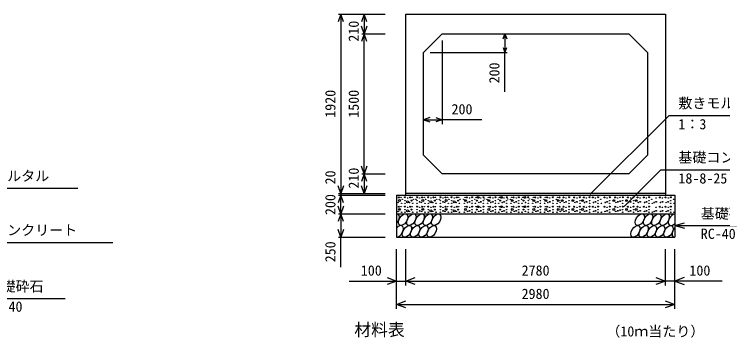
# Model space of a CAD drawing. Units: millimetres, scale not verified. Extents: x -100800 to 100800, y -35640 to 35640.
# Drawn here: x 52853 to 60444, y 14342 to 17810 of the extents above; entities that cross this region are included whole.
import ezdxf
from ezdxf.enums import TextEntityAlignment as Align

# ---------------------------------------------------------------- set-up
doc = ezdxf.new("R2010")
doc.units = ezdxf.units.MM
doc.header["$LTSCALE"] = 120
for name, color, linetype, lineweight in [('0-0_DIM', 7, 'Continuous', 25), ('0-2_HATCH', 6, 'Continuous', 25), ('0-5_OUTLINE', 3, 'Continuous', 25), ('0-7_TXT', 7, 'Continuous', 25)]:
    doc.layers.add(name, color=color, linetype=linetype, lineweight=lineweight)
doc.styles.add('ＭＳ ゴシック', font='')
doc.styles.get('ＭＳ ゴシック').set_extended_font_data('MS Gothic')

msp = doc.modelspace()

# ---------------------------------------------------------------- linework, layer by layer
at = {"layer": '0-0_DIM'}
for p, q in [((56329, 17810.3), (56829.1, 17810.3)), ((56353, 17810.3), (56353, 15890.3)), ((56603, 17810.3), (56603, 17600.3)), ((56579, 17600.3), (56829.1, 17600.3)), ((56603, 16100.3), (56603, 17600.3)), ((58109.5, 17600.3), (58109.5, 17400.3)), ((57439.1, 17528.3), (57439.1, 16631.7)), ((57311.1, 17400.3), (58133.5, 17400.3)), ((58109.5, 16979.5), (58109.5, 17400.3)), ((59869, 16724.2), (59024.9, 15880.2)), ((59869, 16724.2), (61174.7, 16724.2)), ((57239.1, 16679.7), (57439.1, 16679.7)), ((57863.2, 16679.7), (57439.1, 16679.7)), ((56579, 16100.3), (56829.1, 16100.3)), ((56603, 16100.3), (56603, 15890.3)), ((59781.3, 16143.1), (59388.5, 15750.3)), ((59781.3, 16143.1), (61550.3, 16143.1)), ((52229, 15944.2), (53534.7, 15944.2)), ((56329, 15890.3), (56829.1, 15890.3)), ((56329, 15870.3), (56829.1, 15870.3)), ((56353, 15890.3), (56353, 15870.3)), ((56353, 15670.3), (56353, 15870.3)), ((56329, 15670.3), (56829.1, 15670.3)), ((56353, 15670.3), (56353, 15420.3)), ((59929.1, 15545.3), (60033.4, 15573.3)), ((59929.1, 15545.3), (61038, 15545.3)), ((59929.1, 15545.3), (60033.4, 15517.3)), ((56329, 15420.3), (56829.1, 15420.3)), ((56353, 15098.2), (56353, 15420.3)), ((52141.3, 15363.1), (53910.3, 15363.1)), ((56949.1, 14653.1), (56949.1, 15292.7)), ((57049.1, 14903.1), (57049.1, 15292.7)), ((59829.1, 14903.1), (59829.1, 15292.7)), ((59929.1, 14653.1), (59929.1, 15292.7)), ((56441.1, 14951.1), (56949.1, 14951.1)), ((56949.1, 14951.1), (57049.1, 14951.1)), ((57049.1, 14951.1), (59829.1, 14951.1)), ((52289.1, 14765.3), (53398, 14765.3)), ((56949.1, 14701.1), (59929.1, 14701.1))]:
    msp.add_line(p, q, dxfattribs=at)
for points in [[(56382.6, 17729.1), (56353, 17810.3), (56323.5, 17729.1)], [(56632.6, 17729.1), (56603, 17810.3), (56573.5, 17729.1)], [(56632.6, 17681.5), (56603, 17600.3), (56573.5, 17681.5)], [(56632.6, 17519.1), (56603, 17600.3), (56573.5, 17519.1)], [(58089.8, 17546.2), (58109.5, 17600.3), (58129.2, 17546.2)], [(58089.8, 17454.4), (58109.5, 17400.3), (58129.2, 17454.4)], [(57306.8, 16704.3), (57239.1, 16679.7), (57306.8, 16655)], [(57371.4, 16704.3), (57439.1, 16679.7), (57371.4, 16655)], [(56632.6, 16181.5), (56603, 16100.3), (56573.5, 16181.5)], [(56632.6, 16019.1), (56603, 16100.3), (56573.5, 16019.1)], [(56382.6, 15971.5), (56353, 15890.3), (56323.5, 15971.5)], [(56632.6, 15971.5), (56603, 15890.3), (56573.5, 15971.5)], [(56382.6, 15789.1), (56353, 15870.3), (56323.5, 15789.1)], [(56382.6, 15751.5), (56353, 15670.3), (56323.5, 15751.5)], [(56382.6, 15589.1), (56353, 15670.3), (56323.5, 15589.1)], [(56382.6, 15501.5), (56353, 15420.3), (56323.5, 15501.5)], [(56847.6, 14988), (56949.1, 14951.1), (56847.6, 14914.1)], [(57150.6, 14914.1), (57049.1, 14951.1), (57150.6, 14988)], [(59727.6, 14988), (59829.1, 14951.1), (59727.6, 14914.1)], [(60030.6, 14988), (59929.1, 14951.1), (60030.6, 14914.1)], [(60437.1, 14951.1), (59929.1, 14951.1), (59829.1, 14951.1)], [(57050.6, 14664.1), (56949.1, 14701.1), (57050.6, 14738)], [(59827.6, 14738), (59929.1, 14701.1), (59827.6, 14664.1)]]:
    msp.add_lwpolyline(points, dxfattribs=at)
at = {"layer": '0-2_HATCH'}
for centre, radius in [((56968.1, 15792.3), 2.5), ((56975.1, 15847.5), 5), ((56981.7, 15814.5), 10), ((56996.2, 15847.5), 2.5), ((57010.2, 15826.5), 2.5), ((57039.1, 15848.4), 5), ((57039.1, 15812.5), 2.5), ((57067.1, 15799.3), 10), ((57067.1, 15840.5), 2.5), ((57088.1, 15792.3), 2.5), ((57095.1, 15847.5), 5), ((57109.2, 15812.5), 5), ((57116.2, 15847.5), 2.5), ((57130.2, 15826.5), 2.5), ((57156.7, 15825.6), 2.5), ((57169.1, 15848.4), 5), ((57169.1, 15812.5), 2.5), ((57197.1, 15799.3), 5), ((57197.1, 15840.5), 2.5), ((57218.1, 15792.3), 2.5), ((57225.1, 15847.5), 5), ((57231.7, 15814.5), 10), ((57246.2, 15847.5), 2.5), ((57260.2, 15826.5), 2.5), ((57289.1, 15848.4), 5), ((57289.1, 15812.5), 2.5), ((57317.1, 15799.3), 10), ((57317.1, 15840.5), 2.5), ((57338.1, 15792.3), 2.5), ((57345.1, 15847.5), 5), ((57359.2, 15812.5), 5), ((57366.2, 15847.5), 2.5), ((57380.2, 15826.5), 2.5), ((57406.7, 15825.6), 2.5), ((57419.1, 15848.4), 5), ((57419.1, 15812.5), 2.5), ((57447.1, 15799.3), 5), ((57447.1, 15840.5), 2.5), ((57468.1, 15792.3), 2.5), ((57475.1, 15847.5), 5), ((57481.7, 15814.5), 10), ((57496.2, 15847.5), 2.5), ((57510.2, 15826.5), 2.5), ((57539.1, 15848.4), 5), ((57539.1, 15812.5), 2.5), ((57567.1, 15799.3), 10), ((57567.1, 15840.5), 2.5), ((57588.1, 15792.3), 2.5), ((57595.1, 15847.5), 5), ((57609.2, 15812.5), 5), ((57616.2, 15847.5), 2.5), ((57630.2, 15826.5), 2.5), ((57668, 15826.5), 2.5), ((57689, 15812.5), 10), ((57682, 15847.5), 2.5), ((57703.1, 15847.5), 5), ((57710.1, 15792.3), 2.5), ((57731.1, 15799.3), 5), ((57731.1, 15840.5), 2.5), ((57759.1, 15848.4), 5), ((57759.1, 15812.5), 2.5), ((57788, 15826.5), 2.5), ((57802, 15847.5), 2.5), ((57809, 15812.5), 5), ((57823.1, 15847.5), 10), ((57830.1, 15792.3), 2.5), ((57851.1, 15799.3), 5), ((57851.1, 15840.5), 2.5), ((57879.1, 15848.4), 5), ((57879.1, 15812.5), 2.5), ((57890.5, 15830.8), 2.5), ((57918, 15826.5), 2.5), ((57939, 15812.5), 10), ((57932, 15847.5), 2.5), ((57953.1, 15847.5), 5), ((57960.1, 15792.3), 2.5), ((57981.1, 15799.3), 5), ((57981.1, 15840.5), 2.5), ((58009.1, 15848.4), 5), ((58009.1, 15812.5), 2.5), ((58038, 15826.5), 2.5), ((58052, 15847.5), 2.5), ((58059, 15812.5), 5), ((58073.1, 15847.5), 10), ((58080.1, 15792.3), 2.5), ((58101.1, 15799.3), 5), ((58101.1, 15840.5), 2.5), ((58129.1, 15848.4), 5), ((58129.1, 15812.5), 2.5), ((58140.5, 15830.8), 2.5), ((58168, 15826.5), 2.5), ((58189, 15812.5), 10), ((58182, 15847.5), 2.5), ((58203.1, 15847.5), 5), ((58210.1, 15792.3), 2.5), ((58231.1, 15799.3), 5), ((58231.1, 15840.5), 2.5), ((58259.1, 15848.4), 5), ((58259.1, 15812.5), 2.5), ((58288, 15826.5), 2.5), ((58302, 15847.5), 2.5), ((58309, 15812.5), 5), ((58323.1, 15847.5), 10), ((58330.1, 15792.3), 2.5), ((58361, 15848.4), 5), ((58361, 15812.5), 2.5), ((58372.3, 15830.8), 2.5), ((58399.8, 15826.5), 2.5), ((58420.9, 15812.5), 10), ((58413.9, 15847.5), 2.5), ((58434.9, 15847.5), 5), ((58441.9, 15792.3), 2.5), ((58462.9, 15799.3), 5), ((58462.9, 15840.5), 2.5), ((58491, 15848.4), 5), ((58491, 15812.5), 2.5), ((58527.9, 15826.5), 2.5), ((58548.9, 15812.5), 10), ((58541.9, 15847.5), 2.5), ((58562.9, 15847.5), 5), ((58570, 15792.3), 2.5), ((58591, 15799.3), 5), ((58591, 15840.5), 2.5), ((58623.9, 15848.4), 5), ((58623.9, 15812.5), 2.5), ((58660.8, 15826.5), 2.5), ((58681.9, 15812.5), 10), ((58674.8, 15847.5), 2.5), ((58695.9, 15847.5), 5), ((58702.9, 15792.3), 2.5), ((58722.5, 15812.5), 10), ((58736.5, 15847.5), 5), ((58743.6, 15792.3), 2.5), ((58764.6, 15799.3), 5), ((58764.6, 15840.5), 2.5), ((58797.5, 15848.4), 5), ((58797.5, 15812.5), 2.5), ((58839.4, 15812.5), 10), ((58853.4, 15847.5), 5), ((58860.4, 15792.3), 2.5), ((58881.4, 15799.3), 5), ((58881.4, 15840.5), 2.5), ((58914.3, 15848.4), 5), ((58914.3, 15812.5), 2.5), ((58942.1, 15812.5), 10), ((58956.1, 15847.5), 5), ((58963.1, 15792.3), 2.5), ((58984.1, 15799.3), 5), ((58984.1, 15840.5), 2.5), ((59017, 15848.4), 5), ((59017, 15812.5), 2.5), ((59052.3, 15847.5), 5), ((59059.3, 15792.3), 2.5), ((59080.3, 15799.3), 5), ((59080.3, 15840.5), 2.5), ((59108.4, 15848.4), 5), ((59108.4, 15812.5), 2.5), ((59137.2, 15826.5), 2.5), ((59177.1, 15847.5), 5), ((59184.1, 15792.3), 2.5), ((59205.1, 15799.3), 5), ((59205.1, 15840.5), 2.5), ((59233.2, 15848.4), 5), ((59233.2, 15812.5), 2.5), ((59276.5, 15812.5), 10), ((59290.5, 15847.5), 5), ((59297.5, 15792.3), 2.5), ((59318.6, 15799.3), 5), ((59318.6, 15840.5), 2.5), ((59344.7, 15806.3), 5), ((59344.7, 15847.5), 2.5), ((59372, 15848.4), 5), ((59372, 15812.5), 2.5), ((59413.9, 15812.5), 10), ((59427.9, 15847.5), 5), ((59435, 15792.3), 2.5), ((59456, 15799.3), 5), ((59456, 15840.5), 2.5), ((59488.9, 15848.4), 5), ((59488.9, 15812.5), 2.5), ((59516.6, 15812.5), 10), ((59530.6, 15847.5), 5), ((59537.6, 15792.3), 2.5), ((59558.7, 15799.3), 5), ((59558.7, 15840.5), 2.5), ((59598.4, 15847.5), 5), ((59605.4, 15792.3), 2.5), ((59626.4, 15799.3), 5), ((59626.4, 15840.5), 2.5), ((59654.5, 15848.4), 5), ((59654.5, 15812.5), 2.5), ((59683.4, 15826.5), 2.5), ((59709.4, 15792.3), 2.5), ((59730.4, 15799.3), 5), ((59730.4, 15840.5), 2.5), ((59770.2, 15847.5), 5), ((59777.2, 15792.3), 2.5), ((59798.2, 15799.3), 5), ((59798.2, 15840.5), 2.5), ((59831.3, 15847.5), 5), ((59838.3, 15792.3), 2.5), ((59859.3, 15799.3), 5), ((59859.3, 15840.5), 2.5), ((59887.3, 15848.4), 5), ((59887.3, 15812.5), 2.5), ((59916.2, 15826.5), 2.5), ((56975.1, 15747.5), 5), ((56981.7, 15718.4), 10), ((56996.2, 15747.5), 2.5), ((57003.2, 15784.4), 2.5), ((57039.1, 15748.4), 5), ((57039.1, 15784.4), 2.5), ((57039.1, 15716.4), 2.5), ((57067.1, 15740.5), 2.5), ((57095.1, 15747.5), 5), ((57109.2, 15716.4), 5), ((57116.2, 15747.5), 2.5), ((57123.2, 15784.4), 2.5), ((57169.1, 15748.4), 5), ((57169.1, 15784.4), 2.5), ((57169.1, 15716.4), 2.5), ((57197.1, 15740.5), 2.5), ((57225.1, 15747.5), 5), ((57231.7, 15718.4), 10), ((57246.2, 15747.5), 2.5), ((57253.2, 15784.4), 2.5), ((57289.1, 15748.4), 5), ((57289.1, 15784.4), 2.5), ((57289.1, 15716.4), 2.5), ((57317.1, 15740.5), 2.5), ((57345.1, 15747.5), 5), ((57359.2, 15716.4), 5), ((57366.2, 15747.5), 2.5), ((57373.2, 15784.4), 2.5), ((57419.1, 15748.4), 5), ((57419.1, 15784.4), 2.5), ((57419.1, 15716.4), 2.5), ((57447.1, 15740.5), 2.5), ((57475.1, 15747.5), 5), ((57481.7, 15718.4), 10), ((57496.2, 15747.5), 2.5), ((57503.2, 15784.4), 2.5), ((57539.1, 15748.4), 5), ((57539.1, 15784.4), 2.5), ((57539.1, 15716.4), 2.5), ((57567.1, 15740.5), 2.5), ((57595.1, 15747.5), 5), ((57609.2, 15716.4), 5), ((57616.2, 15747.5), 2.5), ((57623.2, 15784.4), 2.5), ((57675, 15784.4), 2.5), ((57689, 15716.4), 10), ((57682, 15747.5), 2.5), ((57703.1, 15747.5), 5), ((57731.1, 15740.5), 2.5), ((57759.1, 15748.4), 5), ((57759.1, 15784.4), 2.5), ((57759.1, 15716.4), 2.5), ((57795, 15784.4), 2.5), ((57802, 15747.5), 2.5), ((57809, 15716.4), 5), ((57823.1, 15747.5), 10), ((57851.1, 15740.5), 2.5), ((57879.1, 15748.4), 5), ((57879.1, 15784.4), 2.5), ((57879.1, 15716.4), 2.5), ((57925, 15784.4), 2.5), ((57939, 15716.4), 10), ((57932, 15747.5), 2.5), ((57953.1, 15747.5), 5), ((57981.1, 15740.5), 2.5), ((58009.1, 15748.4), 5), ((58009.1, 15784.4), 2.5), ((58009.1, 15716.4), 2.5), ((58045, 15784.4), 2.5), ((58052, 15747.5), 2.5), ((58059, 15716.4), 5), ((58073.1, 15747.5), 10), ((58101.1, 15740.5), 2.5), ((58129.1, 15748.4), 5), ((58129.1, 15784.4), 2.5), ((58129.1, 15716.4), 2.5), ((58175, 15784.4), 2.5), ((58189, 15716.4), 10), ((58182, 15747.5), 2.5), ((58203.1, 15747.5), 5), ((58231.1, 15740.5), 2.5), ((58259.1, 15748.4), 5), ((58259.1, 15784.4), 2.5), ((58259.1, 15716.4), 2.5), ((58295, 15784.4), 2.5), ((58302, 15747.5), 2.5), ((58309, 15716.4), 5), ((58323.1, 15747.5), 10), ((58361, 15748.4), 5), ((58361, 15784.4), 2.5), ((58361, 15716.4), 2.5), ((58406.8, 15784.4), 2.5), ((58420.9, 15716.4), 10), ((58413.9, 15747.5), 2.5), ((58434.9, 15747.5), 5), ((58462.9, 15740.5), 2.5), ((58491, 15748.4), 5), ((58491, 15784.4), 2.5), ((58491, 15716.4), 2.5), ((58534.9, 15784.4), 2.5), ((58548.9, 15716.4), 10), ((58541.9, 15747.5), 2.5), ((58562.9, 15747.5), 5), ((58591, 15740.5), 2.5), ((58623.9, 15748.4), 5), ((58623.9, 15784.4), 2.5), ((58623.9, 15716.4), 2.5), ((58667.8, 15784.4), 2.5), ((58681.9, 15716.4), 10), ((58674.8, 15747.5), 2.5), ((58695.9, 15747.5), 5), ((58722.5, 15716.4), 10), ((58736.5, 15747.5), 5), ((58764.6, 15740.5), 2.5), ((58797.5, 15748.4), 5), ((58797.5, 15784.4), 2.5), ((58797.5, 15716.4), 2.5), ((58839.4, 15716.4), 10), ((58853.4, 15747.5), 5), ((58881.4, 15740.5), 2.5), ((58914.3, 15748.4), 5), ((58914.3, 15784.4), 2.5), ((58914.3, 15716.4), 2.5), ((58942.1, 15716.4), 10), ((58956.1, 15747.5), 5), ((58984.1, 15740.5), 2.5), ((59017, 15748.4), 5), ((59017, 15784.4), 2.5), ((59017, 15716.4), 2.5), ((59052.3, 15747.5), 5), ((59080.3, 15740.5), 2.5), ((59108.4, 15748.4), 5), ((59108.4, 15784.4), 2.5), ((59108.4, 15716.4), 2.5), ((59144.2, 15784.4), 2.5), ((59177.1, 15747.5), 5), ((59205.1, 15740.5), 2.5), ((59233.2, 15748.4), 5), ((59233.2, 15784.4), 2.5), ((59233.2, 15716.4), 2.5), ((59276.5, 15716.4), 10), ((59290.5, 15747.5), 5), ((59318.6, 15740.5), 2.5), ((59344.7, 15710.2), 5), ((59344.7, 15747.5), 2.5), ((59372, 15748.4), 5), ((59372, 15784.4), 2.5), ((59372, 15716.4), 2.5), ((59413.9, 15716.4), 10), ((59427.9, 15747.5), 5), ((59456, 15740.5), 2.5), ((59488.9, 15748.4), 5), ((59488.9, 15784.4), 2.5), ((59488.9, 15716.4), 2.5), ((59516.6, 15716.4), 10), ((59530.6, 15747.5), 5), ((59558.7, 15740.5), 2.5), ((59598.4, 15747.5), 5), ((59626.4, 15740.5), 2.5), ((59654.5, 15748.4), 5), ((59654.5, 15784.4), 2.5), ((59654.5, 15716.4), 2.5), ((59690.4, 15784.4), 2.5), ((59730.4, 15740.5), 2.5), ((59770.2, 15747.5), 5), ((59798.2, 15740.5), 2.5), ((59831.3, 15747.5), 5), ((59859.3, 15740.5), 2.5), ((59887.3, 15748.4), 5), ((59887.3, 15784.4), 2.5), ((59887.3, 15716.4), 2.5), ((59923.2, 15784.4), 2.5), ((56968.1, 15696.2), 2.5), ((57003.2, 15688.4), 2.5), ((57039.1, 15688.4), 2.5), ((57067.1, 15703.2), 10), ((57088.1, 15696.2), 2.5), ((57123.2, 15688.4), 2.5), ((57169.1, 15688.4), 2.5), ((57197.1, 15703.2), 5), ((57218.1, 15696.2), 2.5), ((57253.2, 15688.4), 2.5), ((57289.1, 15688.4), 2.5), ((57317.1, 15703.2), 10), ((57338.1, 15696.2), 2.5), ((57373.2, 15688.4), 2.5), ((57419.1, 15688.4), 2.5), ((57447.1, 15703.2), 5), ((57468.1, 15696.2), 2.5), ((57503.2, 15688.4), 2.5), ((57539.1, 15688.4), 2.5), ((57567.1, 15703.2), 10), ((57588.1, 15696.2), 2.5), ((57623.2, 15688.4), 2.5), ((57675, 15688.4), 2.5), ((57710.1, 15696.2), 2.5), ((57731.1, 15703.2), 5), ((57759.1, 15688.4), 2.5), ((57795, 15688.4), 2.5), ((57830.1, 15696.2), 2.5), ((57851.1, 15703.2), 5), ((57879.1, 15688.4), 2.5), ((57925, 15688.4), 2.5), ((57960.1, 15696.2), 2.5), ((57981.1, 15703.2), 5), ((58009.1, 15688.4), 2.5), ((58045, 15688.4), 2.5), ((58080.1, 15696.2), 2.5), ((58101.1, 15703.2), 5), ((58129.1, 15688.4), 2.5), ((58175, 15688.4), 2.5), ((58210.1, 15696.2), 2.5), ((58231.1, 15703.2), 5), ((58259.1, 15688.4), 2.5), ((58295, 15688.4), 2.5), ((58330.1, 15696.2), 2.5), ((58361, 15688.4), 2.5), ((58406.8, 15688.4), 2.5), ((58441.9, 15696.2), 2.5), ((58462.9, 15703.2), 5), ((58491, 15688.4), 2.5), ((58534.9, 15688.4), 2.5), ((58570, 15696.2), 2.5), ((58591, 15703.2), 5), ((58623.9, 15688.4), 2.5), ((58667.8, 15688.4), 2.5), ((58702.9, 15696.2), 2.5), ((58743.6, 15696.2), 2.5), ((58764.6, 15703.2), 5), ((58797.5, 15688.4), 2.5), ((58860.4, 15696.2), 2.5), ((58881.4, 15703.2), 5), ((58914.3, 15688.4), 2.5), ((58963.1, 15696.2), 2.5), ((58984.1, 15703.2), 5), ((59017, 15688.4), 2.5), ((59059.3, 15696.2), 2.5), ((59080.3, 15703.2), 5), ((59108.4, 15688.4), 2.5), ((59144.2, 15688.4), 2.5), ((59184.1, 15696.2), 2.5), ((59205.1, 15703.2), 5), ((59233.2, 15688.4), 2.5), ((59297.5, 15696.2), 2.5), ((59318.6, 15703.2), 5), ((59372, 15688.4), 2.5), ((59435, 15696.2), 2.5), ((59456, 15703.2), 5), ((59488.9, 15688.4), 2.5), ((59537.6, 15696.2), 2.5), ((59558.7, 15703.2), 5), ((59605.4, 15696.2), 2.5), ((59626.4, 15703.2), 5), ((59654.5, 15688.4), 2.5), ((59690.4, 15688.4), 2.5), ((59709.4, 15696.2), 2.5), ((59730.4, 15703.2), 5), ((59777.2, 15696.2), 2.5), ((59798.2, 15703.2), 5), ((59838.3, 15696.2), 2.5), ((59859.3, 15703.2), 5), ((59887.3, 15688.4), 2.5), ((59923.2, 15688.4), 2.5)]:
    msp.add_circle(centre, radius, dxfattribs=at)
for centre, start_param, end_param in [((56930.8, 15607.8), 4.335544, 6.724593), ((59909.8, 15607.8), 0.419949, 4.357003), ((56972.3, 15482.8), 3.496422, 7.58605), ((59951.4, 15482.8), 1.28053, 3.496422)]:
    msp.add_ellipse(centre, major_axis=(36.4, 58.9), ratio=0.5792, start_param=start_param, end_param=end_param, dxfattribs=at)
for centre in [(57019.5, 15607.8), (57108.2, 15607.8), (57196.9, 15607.8), (57285.6, 15607.8), (57374.3, 15607.8), (59555, 15607.8), (59643.7, 15607.8), (59732.4, 15607.8), (59821.1, 15607.8), (57061, 15482.8), (57149.7, 15482.8), (57238.4, 15482.8), (57327.1, 15482.8), (59507.9, 15482.8), (59596.6, 15482.8), (59685.3, 15482.8), (59774, 15482.8), (59862.7, 15482.8)]:
    msp.add_ellipse(centre, major_axis=(36.4, 58.9), ratio=0.5792, dxfattribs=at)
at = {"layer": '0-5_OUTLINE'}
for p, q in [((57049.1, 15870.3), (57049.1, 17810.3)), ((57439.1, 17600.3), (57239.1, 17400.3)), ((57439.1, 17600.3), (59439.1, 17600.3)), ((59639.1, 17400.3), (59439.1, 17600.3)), ((57239.1, 16300.3), (57239.1, 17400.3)), ((59639.1, 17400.3), (59639.1, 16300.3)), ((57439.1, 16100.3), (57239.1, 16300.3)), ((59639.1, 16300.3), (59439.1, 16100.3)), ((59439.1, 16100.3), (57439.1, 16100.3)), ((56949.1, 15870.3), (56949.1, 15420.3)), ((56949.1, 15870.3), (59929.1, 15870.3)), ((59829.1, 15890.3), (57049.1, 15890.3)), ((59929.1, 15870.3), (59929.1, 15420.3)), ((56949.1, 15670.3), (59929.1, 15670.3)), ((56949.1, 15420.3), (59929.1, 15420.3))]:
    msp.add_line(p, q, dxfattribs=at)
msp.add_lwpolyline([(57049.1, 17810.3), (59829.1, 17810.3), (59829.1, 15870.3)], dxfattribs=at)

# ---------------------------------------------------------------- texts
at = {"layer": '0-0_DIM', "style": 'ＭＳ ゴシック'}
for s, p in [('210', (56578, 17515.6)), ('200', (58084.5, 17068)), ('1920', (56328, 16700.3)), ('1500', (56578, 16700.3)), ('20', (56328, 15986.2)), ('210', (56578, 15941.1)), ('200', (56328, 15657.8)), ('250', (56328, 15151.5))]:
    msp.add_text(s, height=110, rotation=90, dxfattribs=at).set_placement(p, align=Align.BOTTOM_LEFT)
for s, p in [('敷きモルタル', (59968.6, 16769.2)), ('200', (57538.3, 16704.7)), ('1：3', (59968.6, 16544)), ('基礎コンクリート', (59968.6, 16188)), ('敷きモルタル', (52328.6, 15989.2)), ('18-8-25', (59968.6, 15962.9)), ('基礎砕石', (60208.3, 15586.5)), ('基礎コンクリート', (52328.6, 15408)), ('RC-40', (60208.3, 15368.9)), ('100', (56566.7, 14976.1)), ('2780', (58289.1, 14976.1)), ('100', (60086.5, 14976.1)), ('基礎砕石', (52568.3, 14806.5)), ('2980', (58289.1, 14726.1)), ('RC-40', (52568.3, 14588.9))]:
    msp.add_text(s, height=110, dxfattribs=at).set_placement(p, align=Align.BOTTOM_LEFT)
at = {"layer": '0-7_TXT', "style": 'ＭＳ ゴシック'}
for s, height, p in [('材料表', 132, (56496.6, 14323.6)), ('（10ｍ当たり）', 110, (59196.6, 14323.6))]:
    msp.add_text(s, height=height, dxfattribs=at).set_placement(p, align=Align.BOTTOM_LEFT)

doc.saveas('drawing.dxf')
